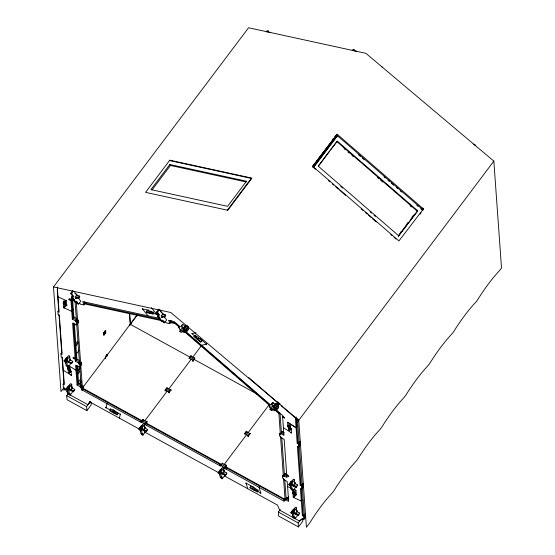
<?xml version="1.0" encoding="UTF-8"?>
<svg xmlns="http://www.w3.org/2000/svg" width="555" height="555" viewBox="0 0 555 555"><rect width="100%" height="100%" fill="white"/><g stroke="black" fill="none" stroke-linecap="round" stroke-linejoin="round"><path stroke-width="0.83" d="M105.97 408.001L106.955 403.631L107.739 402.59M119.429 418.192L120.373 413.995M88.765 403.714L90.035 401.522M89.549 402.673L90.396 401.21M113.567 412.941L113.477 412.192L114.399 410.735M113.518 412.212L114.441 410.756M254.676 487.852L253.711 489.288L253.801 490.03M150.44 311.05L149.462 312.458L150.121 313.415M337.294 134.213L312.597 166.632L315.198 163.177M82.355 390.297L83.125 389.055L82.355 390.297L81.696 389.936L81.578 388.292L80.385 387.633L80.329 386.835L77.034 385.024L75.619 365.211L78.921 367.028L78.865 366.224L80.052 366.883L79.885 364.475L78.692 363.823L78.637 363.019L75.327 361.201L75.182 359.196L73.204 358.107L73.149 357.385L75.133 358.475L72.601 323.1L75.903 324.918L75.848 324.113L77.034 324.772L78.789 321.99L78.567 322.282M80.052 366.883L81.807 364.108L81.592 364.392M104.007 335.06L103.834 332.66L105.63 330.294L105.804 332.695L103.799 335.359L103.625 332.951L105.401 330.572L105.575 332.979M64.824 389.006L63.867 390.283L63.7 387.973L60.988 391.566L53.488 286.942L248.584 27.75L365.891 53.329L493.846 161.117L501.512 268.058L499.923 270.167A76.306 23.255 -61.2 0 0 477.73 299.651L475.975 301.989A76.306 23.255 -61.2 0 0 453.782 331.467L452.027 333.805A76.306 23.255 -61.2 0 0 429.834 363.282L428.078 365.62A76.306 23.255 -61.2 0 0 405.885 395.104L404.13 397.442A76.306 23.255 -61.2 0 0 381.937 426.92L380.175 429.258A76.306 23.255 -61.2 0 0 357.989 458.735L356.227 461.073A76.306 23.255 -61.2 0 0 334.041 490.558L332.278 492.889A76.306 23.255 -61.2 0 0 310.092 522.373L306.416 527.25L298.75 420.308L493.846 161.117M266.275 31.85L267.149 30.692L268.162 30.913L269.029 32.232M64.366 307.969L63.721 307.81L63.305 301.982L64.089 300.942L65.275 301.594L65.143 303.092M63.922 302.024L64.089 300.942M72.379 295.954L71.595 296.994L72.608 297.216L73.392 296.176L72.379 295.954L70.645 293.317L72.823 290.425M267.288 32.072L268.162 30.913M171.259 160.492L172.036 160.326L171.821 160.617M63.617 306.395L64.81 307.047L64.491 302.642L65.275 301.594M58.997 314.595L61.723 352.633L60.946 353.674L62.132 354.333L59.343 315.427L58.157 314.775L57.921 311.563L58.705 310.522L57.241 290.071M70.645 293.317L71.664 293.539L73.406 291.229M169.823 164.509L150.925 189.609L227.599 206.328L246.496 181.221L169.823 164.509L170.447 165.452L246.274 181.991M77.034 324.772L76.867 322.365L75.674 321.706L75.619 320.908L72.31 319.09L70.998 300.748L69.014 299.658L69.798 298.618M152.063 189.879L170.447 165.452M64.81 307.047L66.156 305.257M69.014 299.658L68.959 298.937L70.943 300.026L71.727 298.985M70.998 300.748L71.782 299.707L73.093 318.05L76.403 319.867L75.619 320.908M77.416 294.885L75.293 297.209L76.264 298.68L76.528 297.841M75.244 298.465L75.681 297.882L76.701 298.104M74.842 297.078L77.991 297.605L79.247 295.94L79.871 296.883L78.616 298.548L75.466 298.028M71.595 296.994L75.057 302.267L76.07 302.489L76.854 301.448L78.588 304.084L80.766 301.192L77.991 297.605M72.31 319.09L73.877 317.009L72.677 300.297M79.788 303.238L80.413 304.189L83.798 304.924L85.865 302.135M75.674 321.706L76.458 320.665L75.071 301.414M76.867 322.365L78.644 319.985L78.456 320.679M77.644 321.317L76.451 320.665L77.644 321.324L78.428 320.277L78.602 322.684M75.903 324.918L76.687 323.877L79.476 362.776L78.692 363.823M75.716 343.836L77.797 341.068M65.552 361.506L65.483 362.214L64.109 361.458L64.054 360.736L66.267 357.802L66.322 358.523M66.877 365.135L66.968 366.473L68.161 367.126L68.015 365.121L67.231 366.161L66.045 365.509L65.754 361.499L66.538 360.459L66.399 358.454L68.57 355.561L69.763 356.213L69.715 358.912M75.868 345.869L78.47 342.414M65.608 363.414L65.379 360.202L67.356 357.573M65.899 360.25L65.434 361.492L64.054 360.736M67.231 366.161L66.947 362.151L67.731 361.111L67.585 359.106L69.763 356.213M70.45 359.3L68.487 361.687L68.563 362.81L68.986 362.033M73.204 358.107L73.988 357.066M76.437 353.896L79.046 350.434M68.161 367.126L70.339 364.233L70.242 362.901M68.022 361.999L71.47 363.705L71.415 362.984L72.67 361.319L69.826 359.751M75.133 358.475L76.701 356.393L74.349 323.607M70.894 371.364L69.548 373.154L68.355 372.502L68.043 368.09L68.827 367.049L70.013 367.701L69.881 369.193M71.47 363.705L72.719 362.04L72.67 361.319M75.182 359.196L76.75 357.115L76.895 359.12L75.327 361.201M69.548 373.154L69.229 368.742L70.013 367.701M78.637 363.019L79.421 361.978L76.111 360.16L75.966 358.155M141.719 434.537L142.912 435.189L142.767 433.184L141.983 434.225L140.79 433.573L140.505 429.563L141.289 428.522L141.019 425.858L138.805 428.8L138.854 429.521L140.235 430.278L140.179 429.556L89.674 401.834L87.981 404.755L68.14 393.849L64.547 388.021L63.36 387.369L63.124 384.157L63.908 383.116L62.077 357.552M79.885 364.475L81.661 362.096L81.474 362.79M77.54 368.145L75.973 370.227L68.862 365.655M78.921 367.028L79.705 365.988M77.568 370.726L80.17 367.271M77.207 372.599L80.329 368.451M67.897 389.763L67.495 390.29L66.121 389.534L66.066 388.812L68.279 385.878L68.334 386.599M66.565 388.944L67.446 387.772M68.98 394.55L70.173 395.202L70.027 393.197L69.243 394.237L68.057 393.585L67.766 389.575L68.549 388.535L68.411 386.53L70.582 383.637L71.775 384.289L71.727 386.988M77.36 374.639L79.962 371.177M67.62 391.49L67.391 388.278L69.868 384.99M67.911 388.327L67.446 389.568L66.066 388.812M69.243 394.237L68.959 390.227L69.743 389.187L69.597 387.182L71.775 384.289M72.462 387.376L70.499 389.763L70.582 390.887L72.011 388.771M91.055 402.424L91.228 404.831L86.871 410.617L67.037 399.711L66.746 395.701L68.681 393.127M71.99 390.595L72.206 390.304L72.351 392.309L70.173 395.202M78.456 381.965L80.537 379.204M77.034 385.024L78.602 382.943L77.367 365.634M70.034 390.075L73.482 391.781L73.427 391.06L74.682 389.395L71.838 387.827M79.233 383.776L81.314 381.007M73.482 391.781L74.731 390.116L74.682 389.395M79.809 383.803L81.37 381.729M80.329 386.835L81.113 385.794L77.818 383.984L76.521 365.842M80.385 387.633L81.169 386.592L79.767 366.897M81.578 388.292L83.368 385.926L83.181 386.613M137.272 314.761L107.17 355.124L107.337 354.118L105.332 356.775L105.603 357.205L83.201 386.932M82.751 386.273L83.41 386.641L82.411 387.973L285.034 499.361M106.699 354.458L107.358 354.825L105.36 357.482L105.408 358.204L105.63 357.913M129.308 325.667L137.356 315.004M81.675 389.735L82.459 388.694L142.122 421.488L142.066 420.766M107.198 355.831L107.358 354.825M81.696 389.936L82.48 388.895L76.264 302.073M151.328 311.986L153.236 312.063L153.86 313.013L153.076 314.054L146.881 312.715L146.256 311.764L147.151 310.571M227.328 210.178L251.276 178.363L169.532 160.534M146.256 311.764L152.452 313.103L153.236 312.063M352.182 50.581L353.049 49.423L354.069 49.645L355.366 51.622M158.286 314.685L157.502 315.726L158.515 315.948L159.299 314.907L158.286 314.685L156.552 312.049L158.73 309.163M353.195 50.803L354.069 49.645M86.871 410.617L86.587 406.607L89.972 402.104M156.552 312.049L157.565 312.271L159.743 309.378M159.001 317.099L157.613 314.99L158.605 313.679M160.18 310.037L161.602 312.833M163.316 313.617L161.2 315.941L162.164 317.411L162.428 316.572M161.151 317.196L161.588 316.614L162.601 316.836M161.533 315.941L163.898 316.336L165.154 314.671L165.772 315.622L164.523 317.287L161.366 316.759M157.502 315.726L160.964 320.998L161.977 321.22L162.761 320.179L164.495 322.816L166.667 319.923L163.898 316.336M164.564 321.72L165.695 321.969L166.32 322.92L169.698 323.655L171.772 320.873M110.611 408.931L109.765 410.846L117.036 414.842L117.82 413.801L117.771 413.08L116.46 412.358L115.565 412.282L115.62 413.003M180.979 330.419L179.209 328.879L179.737 328.567L178.557 327.54L179.341 326.5L175.678 323.336L175.144 323.648L179.383 327.318M183.899 329.073L180.999 326.347L182.789 324.363L185.335 326.569M180.999 326.347L182.789 324.363M117.036 414.842L117.771 413.08M180.819 332.126L179.751 331.203L181.929 328.31M188.478 326.333L186.737 328.643L181.513 332.299L180.451 331.377L181.235 330.336L179.751 331.203M185.044 326.167L182.949 328.837L186.085 325.181M180.451 331.377L185.675 327.721L187.417 325.41M186.369 325.702L185.856 326.167M185.072 331.196L188.506 327.325M186.126 329.906L186.563 329.33M187.243 328.227L188.52 329.33L186.307 332.265L184.94 330.981L184.544 331.515L185.772 332.577L187.541 330.225M316.239 161.796L323.523 152.112M324.564 150.731L336.295 135.545M312.847 166.972L336.379 136.1L312.867 167.339M316.572 162.282L320.734 156.746M321.775 155.365L334.263 138.778L332.938 139.555M313.464 167.194L337.426 135.753L423.222 210.033M313.478 167.568L337.426 135.753M318.348 165.896L329.587 150.974M330.607 149.614L337.267 141.157L417.735 210.824L398.303 236.243L417.735 210.824M337.267 141.157L318.369 166.264L398.837 235.93M201.944 340.708L200.508 342.213L194 336.573L195.325 335.22L196.879 337.045M194 336.573L195.325 335.22M140.013 421.807L140.797 420.766M82.341 390.096L141.338 422.528L141.282 421.807L143.072 419.434L143.731 419.802L143.787 420.523L143.121 420.163L143.072 419.434M191.683 356.886L191.628 356.164L190.969 355.804L188.964 358.461L189.845 358.537M165.071 391.004L165.237 389.992L169.199 392.17L169.254 392.898M167.464 388.271L167.02 387.619L165.015 390.283L165.896 390.352L165.945 391.081M144.834 420.815L167.221 391.081M168.789 389L191.17 359.265M192.738 357.184L201.063 346.119M139.298 428.932L140.186 427.759M140.359 431.478L140.124 428.266L141.116 426.948M140.651 428.314L140.179 429.556M147.089 422.341L147.04 421.62L146.374 421.252L146.208 422.265M168.373 392.822L168.54 391.809L168.595 392.531M170.329 389.437L170.163 390.449L170.329 389.437L170.989 389.804L171.037 390.526L170.378 390.158M194.056 357.913L194.937 357.982L192.932 360.646L192.987 361.367M142.337 427.17L144.508 424.277L143.322 423.625L141.143 426.517L142.337 427.17L142.475 429.175L141.691 430.215L141.983 434.225M140.235 430.278L140.63 429.75M192.321 361L192.488 359.994L192.932 360.646M222.86 463.709L222.416 463.057L220.633 465.43L220.689 466.151L145.306 424.714L145.25 423.992L147.04 421.62M170.989 389.804L168.984 392.461L168.325 392.101M145.306 424.714L146.034 422.952M145.195 427.364L143.232 429.75L143.315 430.874L143.752 430.291M146.624 425.442L147.408 424.402M143.738 430.097L145.25 428.085M144.723 430.583L144.945 430.291L145.084 432.296L142.912 435.189M142.767 430.063L146.215 431.769L146.166 431.048L147.415 429.383L144.571 427.815M146.215 431.769L147.47 430.104L147.415 429.383M219.364 465.43L220.148 464.382M247.079 432.331L247.03 431.603L246.371 431.242L244.367 433.906L245.248 433.975M224.185 464.438L246.566 434.704M248.134 432.623L269.473 404.269M271.173 408.508L269.397 406.968L269.931 406.655L268.745 405.629L269.529 404.588M220.973 476.821L221.07 478.16L222.257 478.812L222.111 476.807L221.327 477.848L220.141 477.196L219.849 473.186L220.633 472.145L220.495 470.134L222.666 467.248L223.859 467.9L223.818 470.591M219.704 475.094L219.475 471.889L221.951 468.6M219.995 471.937L219.53 473.179L144.48 431.963M273.476 406.586L271.159 404.401L272.415 402.736L272.942 402.424L275.495 404.63M400.301 232.802L401.32 231.442M406.94 223.977L407.96 222.624M412.046 217.192L413.073 215.839M225.51 465.166L226.384 465.243L226.44 465.964L225.774 465.596L225.725 464.875M249.459 433.351L250.333 433.42L248.335 436.084L248.383 436.806M269.397 406.968L270.181 405.927M271.159 404.401L272.942 402.424M398.795 235.202L402.875 229.77M403.901 228.417L407.987 222.985M410.54 219.593L414.627 214.168M221.327 477.848L221.043 473.838L221.827 472.798L221.681 470.793L223.859 467.9M247.724 436.445L247.891 435.432L248.335 436.084M283.522 478.084L284.993 498.647L284.209 499.687L284.326 501.331L224.65 468.337L224.602 467.615L226.384 465.243M224.65 468.337L225.385 466.575M270.972 410.187L269.91 409.264L272.089 406.371L273.566 405.504M274.191 405.185L278.006 402.888L279.075 403.811L276.896 406.704L274.628 408.619L271.673 410.36L270.604 409.437L271.388 408.397L269.91 409.264M225.975 469.065L226.759 468.018M224.546 470.987L222.583 473.373L222.666 474.497L223.082 473.713M421.751 209.533L422.716 208.174L423.09 208.971M275.738 403.915L273.109 406.898L273.691 406.232M276.751 403.096L275.967 404.137L275.967 403.707M276.015 404.227L277 402.909M270.604 409.437L275.828 405.781L278.006 402.888M271.673 410.36L272.456 409.319M420.093 214.181L421.134 212.801M222.257 478.812L224.435 475.919L224.289 473.914M222.118 473.679L225.566 475.392L225.51 474.671L226.766 473.006L223.922 471.438M276.286 407.967L276.723 407.391M225.566 475.392L226.815 473.727L226.766 473.006M278.659 405.386L275.231 409.257L276.466 410.325L278.672 407.384L277.403 406.281M272.949 410.048L273.483 409.729L274.663 410.756L275.447 409.715M277.257 408.875L278.672 407.384M283.383 427.69L282.627 417.103L283.411 416.063M287.171 474.719L285.187 473.623L283.619 475.711L286.921 477.529L286.782 475.524L288.767 476.613L288.711 475.892L286.727 474.802L284.195 439.428L280.885 437.611L280.83 436.806L279.637 436.154L279.463 433.746L280.247 432.706L278.887 413.461L275.016 410.11M279.463 433.746L280.657 434.398L280.601 433.594L282.169 431.512L284.153 432.602M290.529 429.452L289.627 430.645L288.44 429.993L288.121 425.581L288.905 424.54L290.099 425.192L289.967 426.684M224.178 475.781L277.465 505.071L279.734 510.177L299.575 521.083L302.593 518.89L303.786 519.542L303.55 516.33L302.364 515.678L300.408 488.407L301.601 489.059L301.365 485.854L300.179 485.195L297.39 446.296L298.576 446.948L298.347 443.736L297.161 443.084L295.385 417.943L296.169 416.902M289.627 430.645L289.315 426.233L290.099 425.192M297.161 443.084L297.945 442.044L296.474 421.592L298.042 419.518M304.57 518.502L297.667 422.244L298.708 420.863M255.855 490.093L255.8 489.371L256.694 489.454L258.006 490.176L258.054 490.897L257.27 491.938L250 487.942L250.846 486.027M296.842 426.677L296.092 427.745L287.594 422.154L287.885 426.677M259.823 486.194L259.039 487.235L260.753 493.09M258.006 490.176L257.27 491.938M298.347 443.736L300.137 441.371L299.943 442.058M300.116 444.465L300.338 444.173L298.576 446.948M288.884 498.543L286.907 497.46L285.339 499.542L288.635 501.352L287.212 481.539L283.903 479.721L283.848 478.916L282.655 478.264L282.488 475.857L283.272 474.816L280.504 435.98M282.488 475.857L283.674 476.509L284.458 475.469L284.403 474.671L287.046 476.121M290.702 485.285L290.307 485.812L288.926 485.056L288.877 484.335L291.091 481.393L292.513 482.177M290.258 483.294L293.394 479.159L294.58 479.811L294.538 482.503M290.425 487.012L290.196 483.8L292.672 480.512M290.723 483.849L290.251 485.091L288.877 484.335M290.577 485.098L291.361 484.057L291.215 482.052L292.409 482.704L292.547 484.709L291.763 485.75L292.055 489.76L290.862 489.108L290.577 485.098L291.763 485.75M292.409 482.704L294.58 479.811M295.267 482.899L293.304 485.285L293.387 486.409L293.81 485.625M283.654 500.77L284.438 499.729L225.434 467.296M292.055 489.76L292.839 488.719L292.978 490.724L291.791 490.072M295.017 485.826L294.795 486.118L294.767 485.715M292.978 490.724L295.156 487.831L295.066 486.492M287.539 498.293L288.579 496.905M292.839 485.59L296.287 487.304L296.238 486.582L297.487 484.917L294.643 483.349M293.928 497.675L293.283 497.509L292.86 491.688L293.644 490.648L294.837 491.3L294.705 492.791M296.287 487.304L297.542 485.639L297.487 484.917M302.648 518.752L302.822 521.159L298.465 526.945L278.631 516.039L278.346 512.029L280.282 509.455M293.179 496.101L294.365 496.753L294.053 492.34L294.837 491.3M300.179 485.195L300.963 484.154L298.236 446.116M301.365 485.854L303.155 483.481L302.968 484.168M294.365 496.753L295.718 494.963M303.134 486.575L303.356 486.284L301.601 489.059M292.318 513.888L290.938 513.132L290.889 512.411L293.102 509.469L293.373 512.126L292.589 513.167L292.874 517.184L294.067 517.836L294.851 516.795L294.996 518.8L293.803 518.148L293.706 516.809M292.443 515.082L292.207 511.877L294.192 509.24M292.735 511.925L292.263 513.167L290.889 512.411M301.15 500.964L302.1 500L301.316 501.04L293.269 497.37M294.421 510.78L296.599 507.887L295.406 507.228L293.227 510.121L294.421 510.78L294.559 512.785L293.775 513.826L294.067 517.836M297.279 510.975L295.315 513.361L295.399 514.485L295.822 513.701M294.996 518.8L297.168 515.907L297.029 513.902M294.851 513.666L298.299 515.373L298.25 514.652L299.499 512.986L296.654 511.426M298.299 515.373L299.554 513.708L299.499 512.986M302.364 515.678L303.148 514.638L301.309 489.052M298.465 526.945L298.181 522.935L300.116 520.361M303.55 516.33L305.34 513.965L305.146 514.652M303.786 519.542L305.347 517.461L305.118 514.249M64.644 304.744L63.45 304.084L64.644 304.764L65.698 303.425M70.436 369.533L69.382 370.872L68.189 370.192M290.182 426.4L290.543 426.982L289.467 428.363L288.274 427.704L289.46 428.335M295.78 492.465L294.205 494.47L293.012 493.79M197.642 338.952L198.635 337.835L197.101 339.265M300.359 520.042L302.17 518.724M332.396 139.291L333.721 138.514M335.074 137.952L335.608 137.64M178.557 327.54L180.035 326.673L174.117 321.546L168.477 320.318L170.205 322.954L169.081 322.705L169.698 323.655M185.779 325.618L184.593 326.749M183.185 330.738L184.961 329.691L186.029 330.613L183.656 332.008L182.595 331.085M182.755 331.959L183.289 331.64L184.475 332.667L185.953 331.8L270.223 404.762L268.745 405.629M187.985 329.642L188.52 329.33M185.772 332.577L186.307 332.265M422.716 208.174L422.182 208.486L422.778 208.999L423.305 208.687M421.966 208.777L422.535 208.493L423.715 209.519M277.271 401.48L276.737 401.792L248.571 377.407M277.59 404.685L279.075 403.811M273.934 408.445L275.12 407.752L276.182 408.674L273.816 410.069L272.748 409.146M282.009 405.58L281.475 405.892L295.385 417.943M274.663 410.756L276.147 409.888L282.502 415.39L282.571 416.382L284.555 417.471L284.611 418.192L282.627 417.103M276.466 410.325L275.932 410.638L274.697 409.569M195.957 336.545L196.491 336.233M196.415 337.156L197.247 336.67L201.978 340.777L201.146 341.263M200.605 339.001L200.161 338.404L199.46 338.807L200.022 338.488L206.717 344.308L206.127 344.225M192.023 333.715L196.012 332.785M201.534 345.286L206.529 344.128M148.657 310.245L142.267 308.864L142.892 309.447M156.149 313.679L156.781 314.262L152.563 313.353M269.661 32.287L270.673 32.509M355.568 51.018L356.581 51.24M53.488 286.942L170.801 312.521L298.75 420.308M160.457 311.792L161.477 312.014M74.904 293.588L76.201 293.873L77.513 296.238M76.125 295.26L79.247 295.94M162.032 313.991L165.154 314.671M157.613 314.99L158.626 315.212M72.747 297.945L71.574 297.688L72.199 298.632M158.654 316.676L157.481 316.419L158.106 317.37L159.278 317.62M73.898 299.693L70.873 299.034L70.943 300.026M159.542 318.369L82.57 301.587L84.298 304.223L83.174 303.974L83.798 304.924M84.769 303.113L160.582 319.638M170.628 321.831L174.478 322.67L175.096 323.62L170.482 322.615M84.547 303.876L162.886 320.957M78.588 304.084L77.575 303.863L76.271 301.885M164.495 322.816L163.475 322.594L162.178 320.617M58.011 296.849L66.385 300.664M73.156 309.184L71.755 311.341L63.714 307.671M287.573 486.548L291.43 488.31M293.741 489.364L295.94 490.37M68.66 361.617L71.415 362.984M292.79 484.869L296.238 486.582M69.979 389.353L73.427 391.06M142.718 429.334L146.166 431.048M222.062 472.957L225.51 474.671M294.802 512.945L298.25 514.652M130.647 322.642L131.313 323.003M194.722 358.273L190.753 356.095L190.802 356.816M130.307 324.335L258.006 394.543M189.186 358.176L193.154 360.355L193.202 361.076M296.474 421.592L297.667 422.244M71.22 298.708L74.169 300.324M71.269 299.429L74.953 301.455M64.172 302.149L63.874 302.364M65.365 302.801L65.92 306.193L65.594 306.006M63.305 301.982L64.491 302.642M288.121 425.581L289.315 426.233M290.543 426.982L290.209 426.795L290.778 429.813L290.445 429.632M66.669 304.674L67.03 305.257L65.476 304.404M287.892 426.302L287.559 426.122L287.92 426.705M63.395 303.259L63.062 303.079L63.423 303.661M291.222 428.89L291.548 429.077L290.3 428.002L291.222 428.522L291.514 433.039L290.841 432.477M73.877 317.009L77.187 318.827M284.028 434.01L281.385 432.553L281.44 433.358M297.945 442.044L299.131 442.696M280.601 433.594L283.903 435.411L283.348 427.662L291.541 432.935M57.921 311.563L59.114 312.222L57.311 287.046M166.805 387.91L170.767 390.089M250.118 433.712L246.149 431.533L246.205 432.255M166.021 388.951L169.983 391.129M245.365 432.574L249.334 434.752M244.582 433.615L248.55 435.793L248.605 436.514M76.895 359.12L79.538 360.57M300.963 484.154L302.149 484.813M79.476 362.776L80.662 363.428L81.446 362.387L81.62 364.802M67.585 357.711L67.224 357.129M66.399 358.454L67.585 359.106M66.538 360.459L67.731 361.111M291.361 484.057L292.547 484.709M65.379 360.202L66.565 360.861M290.196 483.8L291.389 484.453M65.754 361.499L66.947 362.151M70.103 368.909L70.658 372.294L70.332 372.114M294.92 492.5L295.482 495.892L295.149 495.712M68.043 368.09L69.229 368.742M292.86 491.688L294.053 492.34M67.772 368.784L67.446 368.603L67.8 369.186L67.599 366.376M296.231 494.38L296.592 494.963L295.038 494.11M70.214 370.511L71.47 371.586L71.137 371.399M292.957 492.958L292.624 492.778L292.984 493.36M78.602 382.943L81.238 384.386M142.85 419.726L146.818 421.911M222.201 463.349L226.169 465.527L226.218 466.256M288.76 499.944L286.123 498.501L284.771 479.596M81.169 386.592L82.369 387.251M146.09 423.673L221.473 465.111L221.417 464.389M284.209 499.687L285.402 500.346L285.339 499.542M82.48 388.895L83.139 389.256M141.282 421.807L145.25 423.992M220.633 465.43L224.602 467.615M71.061 386.211L72.282 386.877L72.06 388.299M143.8 426.198L145.015 426.864L144.799 428.287M223.145 469.814L224.366 470.487L224.178 472.312M295.884 509.802L297.098 510.475L296.911 512.3M69.597 385.787L69.236 385.205M142.33 425.775L141.976 425.192M294.414 509.386L294.06 508.803M113.102 409.992L120.629 414.516L120.296 414.335M253.337 487.089L245.837 482.968L246.198 483.551M303.148 514.638L304.334 515.29M68.411 386.53L69.597 387.182M220.495 470.134L221.681 470.793M106.047 407.654L105.721 407.474L116.987 414.12M260.621 492.632L260.975 493.215L249.944 487.221M63.124 384.157L64.318 384.809L62.361 357.538L61.175 356.886L60.946 353.674M253.496 489.295L254.155 489.656M68.549 388.535L69.743 389.187M141.289 428.522L142.475 429.175M220.633 472.145L221.827 472.798M293.373 512.126L294.559 512.785M67.391 388.278L68.577 388.937M140.124 428.266L141.317 428.918M219.475 471.889L220.668 472.541M292.207 511.877L293.401 512.529M67.766 389.575L68.959 390.227M140.505 429.563L141.691 430.215M219.849 473.186L221.043 473.838M292.589 513.167L293.775 513.826M219.579 473.901L218.205 473.144L218.157 472.423L220.363 469.481L220.418 470.203M66.746 395.701L86.587 406.607M278.346 512.029L298.181 522.935M287.566 422.265L296.058 427.718M63.27 370.171L71.422 375.416M474.407 144.3L475.475 145.223M473.713 144.127L474.782 145.049M381.41 66.357L382.478 67.28M358.502 154.776L360.473 156.475M362.373 158.126L364.33 159.819M384.046 176.892L385.357 178.023M387.973 180.292L389.284 181.429M391.247 183.129L393.675 185.224M396.284 187.486L397.588 188.617M400.197 190.871L401.501 192.002M416.791 205.246L418.102 206.377M420.725 208.645L422.688 210.345M335.761 135.857L337.065 136.988M336.732 141.469L417.2 211.136M344.051 148.58L345.363 149.711M347.978 151.98L349.289 153.111M351.905 155.379L353.209 156.51M377.414 177.468L378.725 178.599M380.688 180.299L382.652 181.998M410.124 205.787L411.435 206.918M340.735 186.404L342.699 188.103M370.171 211.892L371.482 213.023M374.098 215.284L375.409 216.422M314.13 168.137L315.441 169.268M328.539 180.611L329.85 181.749M332.466 184.017L333.777 185.148M335.74 186.848L338.363 189.116M339.674 190.254L345.571 195.353M361.284 208.964L363.248 210.664M365.218 212.364L367.181 214.064M368.492 215.201L371.108 217.47M372.419 218.601L376.346 222.007M390.755 234.481L392.066 235.611M394.029 237.311L395.992 239.018M277.861 401.993L280.233 404.04M187.41 327.034L188.499 327.977L187.909 327.894M277.604 405.122L278.693 406.066L278.097 405.983M185.675 327.721L186.737 328.643M272.415 402.736L273.684 403.839M275.828 405.781L276.896 406.704M184.191 328.595L185.259 329.517M274.35 406.655L275.412 407.578M183.407 329.635L184.475 330.558M273.566 407.696L274.628 408.619M186.029 332.292L270.063 405.053M275.551 409.798L279.394 413.128L278.86 413.44L280.081 414.12L281.461 433.365M184.843 332.043L269.529 405.365M192.412 333.624L191.822 333.541L194.978 336.274M194.541 336.261L201.042 341.901M271.693 404.089L274.01 406.274M181.534 326.028L183.851 328.213M151.335 307.657L156.586 314.22M142.455 308.906L148.019 315.857M151.55 311.709L147.04 310.731M152.452 313.103L153.076 314.054M149.295 311.223L148.483 309.981L148.088 310.12M170.121 320.596L170.989 321.914M162.102 312.604L162.997 314.338M164.53 316.295L164.877 316.822M157.565 312.271L159.299 314.907M158.515 315.948L161.977 321.22M84.221 301.865L85.081 303.183M78.623 297.563L78.97 298.091M74.273 291.306L75.702 294.101M71.664 293.539L73.392 296.176M72.608 297.216L76.07 302.489M72.171 296.967L74.016 299.776M246.059 483.093L247.71 488.719M299.915 441.655L300.144 444.867M302.933 483.773L303.169 486.978M297.133 418.31L297.307 420.759M296.231 417.714L296.876 426.705M296.259 494.776L295.933 490.231L295.288 490.065M295.087 482.399L294.899 484.224M296.599 507.887L296.55 510.579M293.644 490.648L293.699 491.439M292.048 480.727L292.076 481.129M291.091 481.393L291.139 482.115M282.169 431.512L282.224 432.317M285.187 473.623L285.242 474.428M286.907 497.46L286.97 498.258M281.753 437.5L284.417 474.615M283.619 475.711L283.674 476.509M256.07 489.808L256.008 488.886L250.728 486.173M253.371 487.63L253.323 486.888L252.678 486.728M246.371 431.242L246.42 431.963M221.32 468.815L221.348 469.218M190.969 355.804L191.024 356.525M146.374 421.252L146.43 421.98M144.508 424.277L144.466 426.975M131.042 322.573L131.147 324.016M130.3 323.634L129.565 313.353L130.369 325.063M115.835 412.712L115.773 411.789L110.48 408.882L110.549 409.805M113.761 410.36L113.088 409.791L113.137 410.534M107.094 354.388L107.212 356.033M104.618 331.613L104.791 334.02M106.31 355.429L106.414 356.872M105.526 356.47L105.644 358.114M83.41 386.641L83.243 387.654L83.139 386.204M73.44 322.92L75.917 357.434M66.704 305.077L66.378 300.526L65.726 300.366M70.263 358.801L70.076 360.625M71.109 371.004L71.435 375.548L70.763 374.986M68.827 367.049L68.882 367.84M77.7 370.442A76.306 23.255 -61.2 0 1 79.573 368.076M169.774 160.208L145.583 192.356L227.793 210.269L251.984 178.134L169.774 160.208M337.169 134.248L312.631 166.25L398.906 240.946L423.444 208.951L337.169 134.248M335.511 136.585L334.977 136.898L335.511 136.585M284.479 475.475L283.286 474.823L284.458 475.469M286.186 499.299L284.993 498.647L286.186 499.299"/></g></svg>
